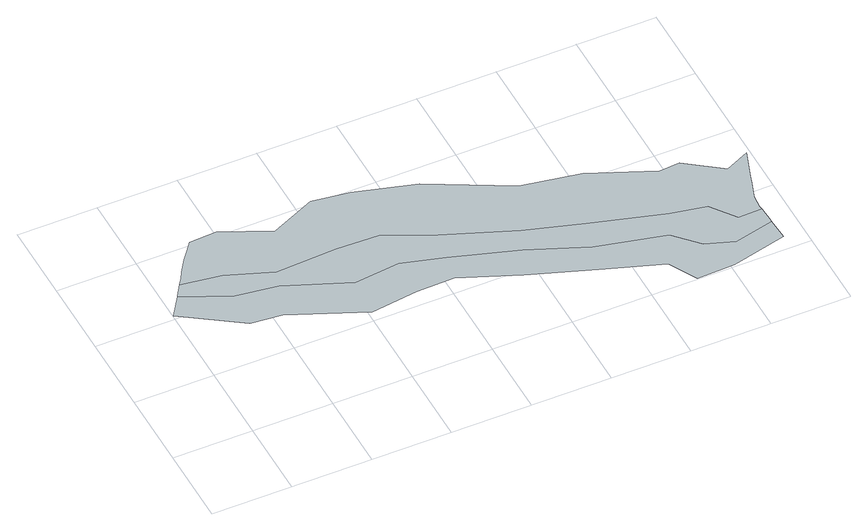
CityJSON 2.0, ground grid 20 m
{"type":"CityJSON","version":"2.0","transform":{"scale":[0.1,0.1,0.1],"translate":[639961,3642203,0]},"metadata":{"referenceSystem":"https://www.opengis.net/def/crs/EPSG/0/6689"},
"CityObjects":{
"object1":{"type":"GenericCityObject","attributes":{"prefecture":"43","disasterType":"1","areaType":"2","zoneNumber":"361-2-003","zoneName":"鍋","status":"0"},"geometry":[{"type":"MultiSurface","lod":"1","boundaries":[[[0,1,2,3,4,5,6,7,8,9,10,11,12,13,14,15,16,17,18,19,20,21,22,23,24,25]]]}]},
"object2":{"type":"GenericCityObject","attributes":{"prefecture":"43","disasterType":"1","areaType":"1","zoneNumber":"361-2-003","zoneName":"鍋","status":"0"},"geometry":[{"type":"MultiSurface","lod":"1","boundaries":[[[26,27,28,29,30,31,32,33,34,35,36,10,11,12,37,38,39,40,41,42,43,44,45,46,47,48,49,50,51,52,53,54,55,56,57,23,24,25,58]]]}]}
},
"vertices":[
[153,410,0],[257,395,0],[417,329,0],[531,342,0],[637,312,0],[801,258,0],[947,199,0],[1120,157,0],[1176,98,0],[1246,72,0],[1345,96,0],[1345,99,0],[1343,141,0],[1284,139,0],[1238,201,0],[1151,219,0],[968,273,0],[826,316,0],[652,385,0],[532,441,0],[426,445,0],[273,437,0],[159,480,0],[57,495,0],[37,465,0],[36,463,0],
[145,314,0],[224,306,0],[410,227,0],[529,243,0],[623,244,0],[769,185,0],[928,127,0],[1077,74,0],[1115,4,0],[1210,7,0],[1348,41,0],[1342,150,0],[1343,166,0],[1346,187,0],[1359,225,0],[1366,246,0],[1392,319,0],[1331,290,0],[1242,356,0],[1191,352,0],[1031,421,0],[884,448,0],[685,551,0],[534,595,0],[440,608,0],[327,557,0],[207,612,0],[138,609,0],[120,586,0],[102,564,0],[79,529,0],[69,513,0],[1,411,0]
]}
